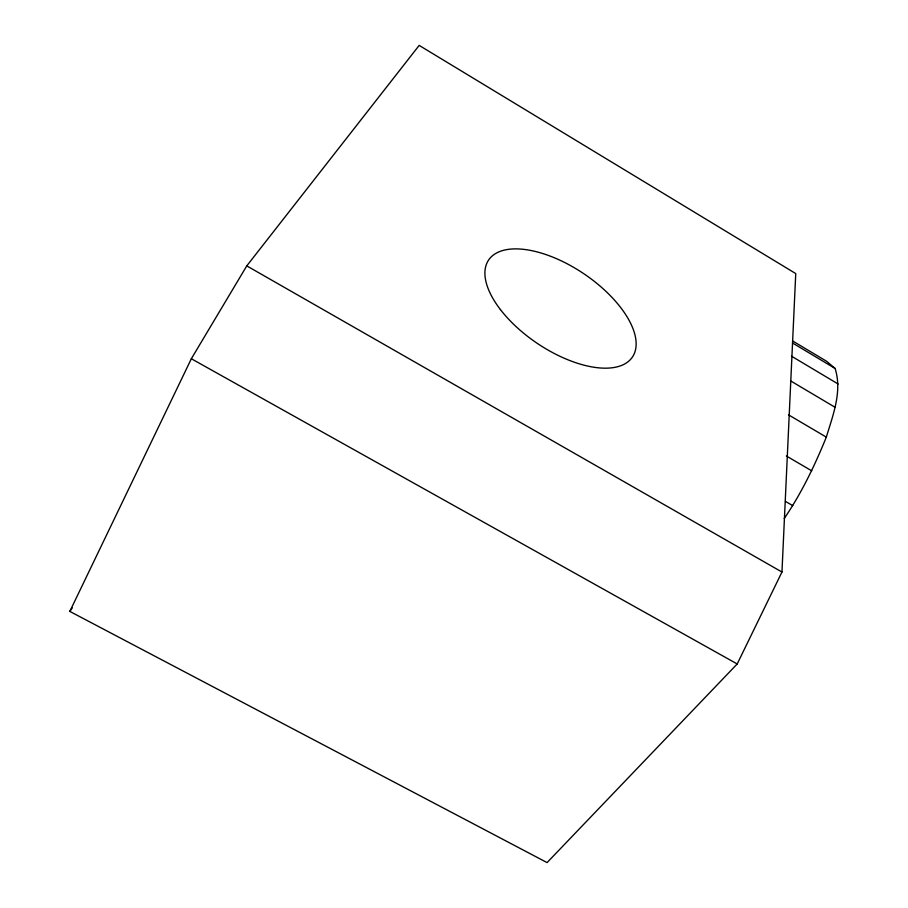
<?xml version="1.0" encoding="UTF-8"?>
<svg xmlns="http://www.w3.org/2000/svg" width="908" height="908" viewBox="0 0 908 908"><rect width="100%" height="100%" fill="white"/><g stroke="black" fill="none" stroke-linecap="round" stroke-linejoin="round"><path stroke-width="1.36" d="M781.958 572.029L795.749 273.58L419.178 45.4L246.772 265.885L191.338 358.751L69.814 611.413L547.081 862.6L737.205 663.964L781.958 572.029L246.772 265.885M784.217 518.502C801.514 493.226 814.794 465.441 826.325 437.134C832.931 415.126 842.431 391.496 835.099 368.455L826.677 361.327L792.786 341.056M69.814 611.413L72.243 607.917M191.338 358.751L737.205 663.964M785.477 501.42L792.763 505.642M786.385 455.998L811.752 470.843M788.553 414.854L826.325 437.134M790.959 381.099L835.303 407.42M791.526 356.197L838.186 384.039M792.548 343.008L835.099 368.455M500.433 309.594A86.737 41.881 34 0 0 630.3 359.681A86.737 41.881 34 0 0 550.804 256.351A86.737 41.881 34 0 0 500.433 309.594"/></g></svg>
